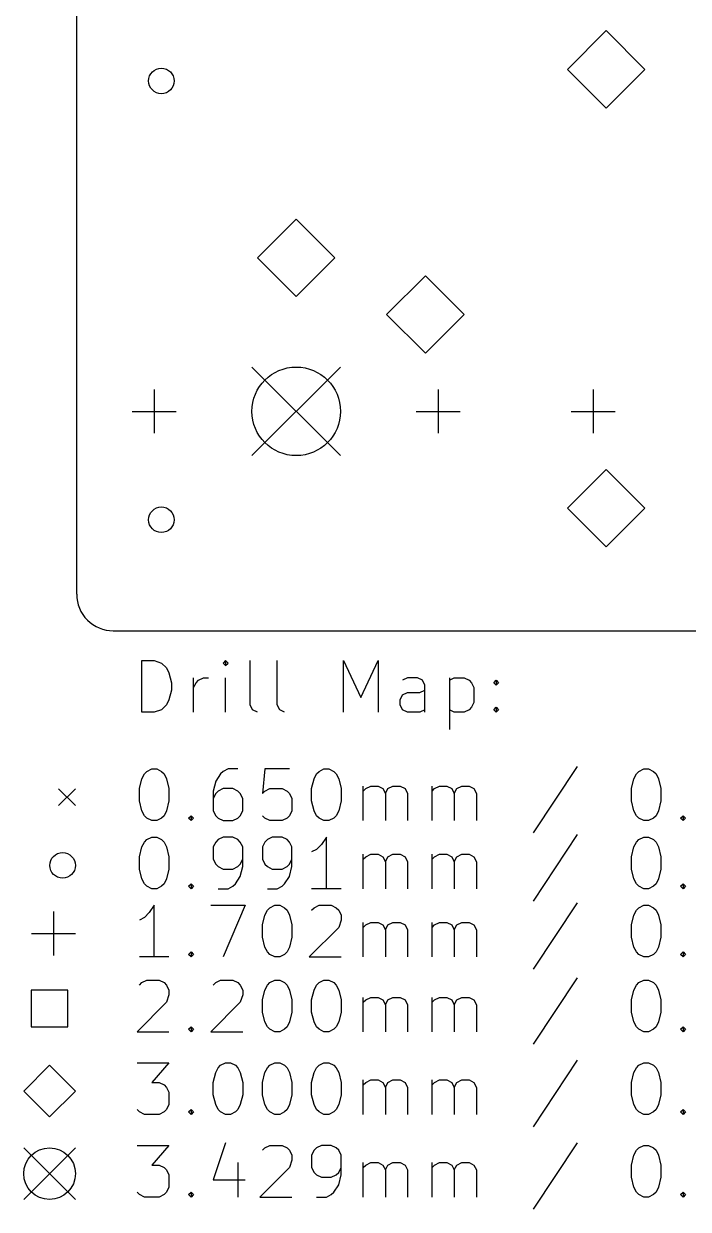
# Model space of a CAD drawing. Extents: x 72 to 278, y -106 to -13.
# Drawn here: x 72.33 to 98.05, y -105.29 to -59.36 of the extents above; entities that cross this region are included whole.
import ezdxf

# ---------------------------------------------------------------- set-up
doc = ezdxf.new("R2010")
doc.units = 0
doc.layers.add('BLACK', color=7, linetype='CONTINUOUS')

msp = doc.modelspace()

# ---------------------------------------------------------------- linework, layer by layer
at = {"layer": 'BLACK', "linetype": 'CONTINUOUS'}
for p, q in [((74.375, -81.4583), (74.375, -17)), ((94.875, -59.625), (93.375, -61.125)), ((96.375, -61.125), (94.875, -59.625)), ((93.375, -61.125), (94.875, -62.625)), ((94.875, -62.625), (96.375, -61.125)), ((82.875, -66.925), (81.375, -68.425)), ((84.375, -68.425), (82.875, -66.925)), ((81.375, -68.425), (82.875, -69.925)), ((82.875, -69.925), (84.375, -68.425)), ((87.875, -69.125), (86.375, -70.625)), ((89.375, -70.625), (87.875, -69.125)), ((86.375, -70.625), (87.875, -72.125)), ((87.875, -72.125), (89.375, -70.625)), ((81.1605, -72.6605), (84.5895, -76.0895)), ((84.5895, -72.6605), (81.1605, -76.0895)), ((77.375, -73.5241), (77.375, -75.2259)), ((88.375, -73.5241), (88.375, -75.2259)), ((94.375, -73.5241), (94.375, -75.2259)), ((76.5241, -74.375), (78.2259, -74.375)), ((87.5241, -74.375), (89.2259, -74.375)), ((93.5241, -74.375), (95.2259, -74.375)), ((94.875, -76.625), (93.375, -78.125)), ((96.375, -78.125), (94.875, -76.625)), ((93.375, -78.125), (94.875, -79.625)), ((94.875, -79.625), (96.375, -78.125)), ((75.7917, -82.875), (276.958, -82.875)), ((76.9012, -86.0297), (76.9012, -84.0297)), ((76.9012, -84.0297), (77.3773, -84.0297)), ((77.3773, -84.0297), (77.6631, -84.125)), ((80.1392, -84.0297), (80.044, -84.125)), ((80.2345, -84.125), (80.1392, -84.0297)), ((80.1392, -84.0297), (80.1392, -84.2202)), ((81.0916, -85.744), (81.0916, -84.0297)), ((82.1392, -85.744), (82.1392, -84.0297)), ((84.7107, -86.0297), (84.7107, -84.0297)), ((84.7107, -84.0297), (85.3773, -85.4583)), ((85.3773, -85.4583), (86.044, -84.0297)), ((86.044, -84.0297), (86.044, -86.0297)), ((77.6631, -84.125), (77.8535, -84.3154)), ((77.8535, -84.3154), (77.9488, -84.5059)), ((77.9488, -84.5059), (78.044, -84.8869)), ((80.044, -84.125), (80.1392, -84.2202)), ((80.1392, -84.2202), (80.2345, -84.125)), ((78.044, -84.8869), (78.044, -85.1726)), ((78.9012, -86.0297), (78.9012, -84.6964)), ((78.9012, -85.0773), (78.9964, -84.8869)), ((78.9964, -84.8869), (79.0916, -84.7916)), ((79.0916, -84.7916), (79.2821, -84.6964)), ((79.2821, -84.6964), (79.4726, -84.6964)), ((80.1392, -86.0297), (80.1392, -84.6964)), ((87.1869, -84.6964), (86.9964, -84.7916)), ((87.5678, -84.6964), (87.1869, -84.6964)), ((87.7583, -84.7916), (87.5678, -84.6964)), ((87.8535, -84.9821), (87.7583, -84.7916)), ((88.8059, -84.6964), (88.8059, -86.6964)), ((88.8059, -84.7916), (88.9964, -84.6964)), ((88.9964, -84.6964), (89.3773, -84.6964)), ((89.3773, -84.6964), (89.5678, -84.7916)), ((89.5678, -84.7916), (89.6631, -84.8869)), ((89.6631, -84.8869), (89.7583, -85.0773)), ((90.5202, -84.8869), (90.6154, -84.7916)), ((90.6154, -84.9821), (90.5202, -84.8869)), ((90.6154, -84.7916), (90.7107, -84.8869)), ((90.6154, -84.7916), (90.6154, -84.9821)), ((90.7107, -84.8869), (90.6154, -84.9821)), ((78.044, -85.1726), (77.9488, -85.5535)), ((86.9012, -85.5535), (86.9964, -85.3631)), ((86.9964, -85.3631), (87.1869, -85.2678)), ((87.1869, -85.2678), (87.6631, -85.2678)), ((87.6631, -85.2678), (87.8535, -85.1726)), ((87.8535, -86.0297), (87.8535, -84.9821)), ((89.7583, -85.0773), (89.7583, -85.6488)), ((77.8535, -85.744), (77.6631, -85.9345)), ((77.9488, -85.5535), (77.8535, -85.744)), ((81.1869, -85.9345), (81.0916, -85.744)), ((82.2345, -85.9345), (82.1392, -85.744)), ((86.9012, -85.744), (86.9012, -85.5535)), ((86.9964, -85.9345), (86.9012, -85.744)), ((89.6631, -85.8392), (89.5678, -85.9345)), ((89.7583, -85.6488), (89.6631, -85.8392)), ((90.5202, -85.9345), (90.6154, -85.8392)), ((90.6154, -85.8392), (90.7107, -85.9345)), ((90.6154, -85.8392), (90.6154, -86.0297)), ((77.3773, -86.0297), (76.9012, -86.0297)), ((77.6631, -85.9345), (77.3773, -86.0297)), ((81.3773, -86.0297), (81.1869, -85.9345)), ((82.425, -86.0297), (82.2345, -85.9345)), ((87.1869, -86.0297), (86.9964, -85.9345)), ((87.6631, -86.0297), (87.1869, -86.0297)), ((87.8535, -85.9345), (87.6631, -86.0297)), ((88.9964, -86.0297), (88.8059, -85.9345)), ((89.3773, -86.0297), (88.9964, -86.0297)), ((89.5678, -85.9345), (89.3773, -86.0297)), ((90.6154, -86.0297), (90.5202, -85.9345)), ((90.7107, -85.9345), (90.6154, -86.0297)), ((93.7583, -88.1345), (92.044, -90.7059)), ((76.8059, -88.9916), (76.9012, -88.6107)), ((76.9012, -88.6107), (76.9964, -88.4202)), ((76.9964, -88.4202), (77.0916, -88.325)), ((77.0916, -88.325), (77.2821, -88.2297)), ((77.2821, -88.2297), (77.4726, -88.2297)), ((77.4726, -88.2297), (77.6631, -88.325)), ((77.6631, -88.325), (77.7583, -88.4202)), ((77.7583, -88.4202), (77.8535, -88.6107)), ((77.8535, -88.6107), (77.9488, -88.9916)), ((79.9488, -88.4202), (79.7583, -88.7059)), ((80.044, -88.325), (79.9488, -88.4202)), ((80.2345, -88.2297), (80.044, -88.325)), ((80.6154, -88.2297), (80.2345, -88.2297)), ((81.6631, -88.2297), (81.5678, -89.1821)), ((82.6154, -88.2297), (81.6631, -88.2297)), ((83.4726, -88.9916), (83.5678, -88.6107)), ((83.5678, -88.6107), (83.6631, -88.4202)), ((83.6631, -88.4202), (83.7583, -88.325)), ((83.7583, -88.325), (83.9488, -88.2297)), ((83.9488, -88.2297), (84.1392, -88.2297)), ((84.1392, -88.2297), (84.3297, -88.325)), ((84.3297, -88.325), (84.425, -88.4202)), ((84.425, -88.4202), (84.5202, -88.6107)), ((84.5202, -88.6107), (84.6154, -88.9916)), ((95.8535, -88.9916), (95.9488, -88.6107)), ((95.9488, -88.6107), (96.044, -88.4202)), ((96.044, -88.4202), (96.1392, -88.325)), ((96.1392, -88.325), (96.3297, -88.2297)), ((96.3297, -88.2297), (96.5202, -88.2297)), ((96.5202, -88.2297), (96.7107, -88.325)), ((96.7107, -88.325), (96.8059, -88.4202)), ((96.8059, -88.4202), (96.9012, -88.6107)), ((96.9012, -88.6107), (96.9964, -88.9916)), ((73.675, -89), (74.325, -89.65)), ((74.325, -89), (73.675, -89.65)), ((76.8059, -89.4678), (76.8059, -88.9916)), ((77.9488, -88.9916), (77.9488, -89.4678)), ((79.7583, -88.7059), (79.6631, -89.0869)), ((79.6631, -89.0869), (79.6631, -89.8488)), ((79.8535, -89.0869), (79.7583, -89.1821)), ((80.044, -88.9916), (79.8535, -89.0869)), ((80.425, -88.9916), (80.044, -88.9916)), ((80.6154, -89.0869), (80.425, -88.9916)), ((80.7107, -89.1821), (80.6154, -89.0869)), ((81.5678, -89.1821), (81.6631, -89.0869)), ((81.6631, -89.0869), (81.8535, -88.9916)), ((81.8535, -88.9916), (82.3297, -88.9916)), ((82.3297, -88.9916), (82.5202, -89.0869)), ((82.5202, -89.0869), (82.6154, -89.1821)), ((83.4726, -89.4678), (83.4726, -88.9916)), ((84.6154, -88.9916), (84.6154, -89.4678)), ((85.4726, -90.2297), (85.4726, -88.8964)), ((85.4726, -89.0869), (85.5678, -88.9916)), ((85.5678, -88.9916), (85.7583, -88.8964)), ((85.7583, -88.8964), (86.044, -88.8964)), ((86.044, -88.8964), (86.2345, -88.9916)), ((86.2345, -88.9916), (86.3297, -89.1821)), ((86.3297, -89.1821), (86.425, -88.9916)), ((86.425, -88.9916), (86.6154, -88.8964)), ((86.6154, -88.8964), (86.9012, -88.8964)), ((86.9012, -88.8964), (87.0916, -88.9916)), ((87.0916, -88.9916), (87.1869, -89.1821)), ((88.1392, -90.2297), (88.1392, -88.8964)), ((88.1392, -89.0869), (88.2345, -88.9916)), ((88.2345, -88.9916), (88.425, -88.8964)), ((88.425, -88.8964), (88.7107, -88.8964)), ((88.7107, -88.8964), (88.9012, -88.9916)), ((88.9012, -88.9916), (88.9964, -89.1821)), ((88.9964, -89.1821), (89.0916, -88.9916)), ((89.0916, -88.9916), (89.2821, -88.8964)), ((89.2821, -88.8964), (89.5678, -88.8964)), ((89.5678, -88.8964), (89.7583, -88.9916)), ((89.7583, -88.9916), (89.8535, -89.1821)), ((95.8535, -89.4678), (95.8535, -88.9916)), ((96.9964, -88.9916), (96.9964, -89.4678)), ((76.9012, -89.8488), (76.8059, -89.4678)), ((77.9488, -89.4678), (77.8535, -89.8488)), ((79.7583, -89.1821), (79.6631, -89.3726)), ((80.8059, -89.3726), (80.7107, -89.1821)), ((80.8059, -89.8488), (80.8059, -89.3726)), ((82.6154, -89.1821), (82.7107, -89.3726)), ((82.7107, -89.3726), (82.7107, -89.8488)), ((83.5678, -89.8488), (83.4726, -89.4678)), ((84.6154, -89.4678), (84.5202, -89.8488)), ((86.3297, -89.1821), (86.3297, -90.2297)), ((87.1869, -89.1821), (87.1869, -90.2297)), ((88.9964, -89.1821), (88.9964, -90.2297)), ((89.8535, -89.1821), (89.8535, -90.2297)), ((95.9488, -89.8488), (95.8535, -89.4678)), ((96.9964, -89.4678), (96.9012, -89.8488)), ((76.9964, -90.0392), (76.9012, -89.8488)), ((77.8535, -89.8488), (77.7583, -90.0392)), ((79.6631, -89.8488), (79.7583, -90.0392)), ((80.7107, -90.0392), (80.8059, -89.8488)), ((82.7107, -89.8488), (82.6154, -90.0392)), ((83.6631, -90.0392), (83.5678, -89.8488)), ((84.5202, -89.8488), (84.425, -90.0392)), ((96.044, -90.0392), (95.9488, -89.8488)), ((96.9012, -89.8488), (96.8059, -90.0392)), ((77.0916, -90.1345), (76.9964, -90.0392)), ((77.2821, -90.2297), (77.0916, -90.1345)), ((77.4726, -90.2297), (77.2821, -90.2297)), ((77.6631, -90.1345), (77.4726, -90.2297)), ((77.7583, -90.0392), (77.6631, -90.1345)), ((78.7107, -90.1345), (78.8059, -90.0392)), ((78.8059, -90.2297), (78.7107, -90.1345)), ((78.8059, -90.0392), (78.9012, -90.1345)), ((78.8059, -90.0392), (78.8059, -90.2297)), ((78.9012, -90.1345), (78.8059, -90.2297)), ((79.7583, -90.0392), (79.8535, -90.1345)), ((79.8535, -90.1345), (80.044, -90.2297)), ((80.044, -90.2297), (80.425, -90.2297)), ((80.425, -90.2297), (80.6154, -90.1345)), ((80.6154, -90.1345), (80.7107, -90.0392)), ((81.6631, -90.1345), (81.5678, -90.0392)), ((81.8535, -90.2297), (81.6631, -90.1345)), ((82.3297, -90.2297), (81.8535, -90.2297)), ((82.5202, -90.1345), (82.3297, -90.2297)), ((82.6154, -90.0392), (82.5202, -90.1345)), ((83.7583, -90.1345), (83.6631, -90.0392)), ((83.9488, -90.2297), (83.7583, -90.1345)), ((84.1392, -90.2297), (83.9488, -90.2297)), ((84.3297, -90.1345), (84.1392, -90.2297)), ((84.425, -90.0392), (84.3297, -90.1345)), ((96.1392, -90.1345), (96.044, -90.0392)), ((96.3297, -90.2297), (96.1392, -90.1345)), ((96.5202, -90.2297), (96.3297, -90.2297)), ((96.7107, -90.1345), (96.5202, -90.2297)), ((96.8059, -90.0392), (96.7107, -90.1345)), ((97.7583, -90.1345), (97.8535, -90.0392)), ((97.8535, -90.2297), (97.7583, -90.1345)), ((97.8535, -90.0392), (97.9488, -90.1345)), ((97.8535, -90.0392), (97.8535, -90.2297)), ((97.9488, -90.1345), (97.8535, -90.2297)), ((77.0916, -90.965), (77.2821, -90.8697)), ((77.2821, -90.8697), (77.4726, -90.8697)), ((77.4726, -90.8697), (77.6631, -90.965)), ((80.044, -90.8697), (79.8535, -90.965)), ((80.425, -90.8697), (80.044, -90.8697)), ((80.6154, -90.965), (80.425, -90.8697)), ((81.9488, -90.8697), (81.7583, -90.965)), ((82.3297, -90.8697), (81.9488, -90.8697)), ((82.5202, -90.965), (82.3297, -90.8697)), ((84.044, -90.8697), (83.8535, -91.1554)), ((84.044, -92.8697), (84.044, -90.8697)), ((93.7583, -90.7745), (92.044, -93.3459)), ((96.1392, -90.965), (96.3297, -90.8697)), ((96.3297, -90.8697), (96.5202, -90.8697)), ((96.5202, -90.8697), (96.7107, -90.965)), ((76.8059, -91.6316), (76.9012, -91.2507)), ((76.9012, -91.2507), (76.9964, -91.0602)), ((76.9964, -91.0602), (77.0916, -90.965)), ((77.6631, -90.965), (77.7583, -91.0602)), ((77.7583, -91.0602), (77.8535, -91.2507)), ((77.8535, -91.2507), (77.9488, -91.6316)), ((79.7583, -91.0602), (79.6631, -91.2507)), ((79.6631, -91.2507), (79.6631, -91.7269)), ((79.8535, -90.965), (79.7583, -91.0602)), ((80.7107, -91.0602), (80.6154, -90.965)), ((80.8059, -91.2507), (80.7107, -91.0602)), ((80.8059, -92.0126), (80.8059, -91.2507)), ((81.6631, -91.0602), (81.5678, -91.2507)), ((81.5678, -91.2507), (81.5678, -91.7269)), ((81.7583, -90.965), (81.6631, -91.0602)), ((82.6154, -91.0602), (82.5202, -90.965)), ((82.7107, -91.2507), (82.6154, -91.0602)), ((82.7107, -92.0126), (82.7107, -91.2507)), ((83.6631, -91.3459), (83.4726, -91.4412)), ((83.8535, -91.1554), (83.6631, -91.3459)), ((95.8535, -91.6316), (95.9488, -91.2507)), ((95.9488, -91.2507), (96.044, -91.0602)), ((96.044, -91.0602), (96.1392, -90.965)), ((96.7107, -90.965), (96.8059, -91.0602)), ((96.8059, -91.0602), (96.9012, -91.2507)), ((96.9012, -91.2507), (96.9964, -91.6316)), ((76.8059, -92.1078), (76.8059, -91.6316)), ((77.9488, -91.6316), (77.9488, -92.1078)), ((79.6631, -91.7269), (79.7583, -91.9173)), ((80.7107, -91.9173), (80.8059, -91.7269)), ((81.5678, -91.7269), (81.6631, -91.9173)), ((82.6154, -91.9173), (82.7107, -91.7269)), ((85.4726, -92.8697), (85.4726, -91.5364)), ((85.4726, -91.7269), (85.5678, -91.6316)), ((85.5678, -91.6316), (85.7583, -91.5364)), ((85.7583, -91.5364), (86.044, -91.5364)), ((86.044, -91.5364), (86.2345, -91.6316)), ((86.2345, -91.6316), (86.3297, -91.8221)), ((86.3297, -91.8221), (86.425, -91.6316)), ((86.3297, -91.8221), (86.3297, -92.8697)), ((86.425, -91.6316), (86.6154, -91.5364)), ((86.6154, -91.5364), (86.9012, -91.5364)), ((86.9012, -91.5364), (87.0916, -91.6316)), ((87.0916, -91.6316), (87.1869, -91.8221)), ((87.1869, -91.8221), (87.1869, -92.8697)), ((88.1392, -92.8697), (88.1392, -91.5364)), ((88.1392, -91.7269), (88.2345, -91.6316)), ((88.2345, -91.6316), (88.425, -91.5364)), ((88.425, -91.5364), (88.7107, -91.5364)), ((88.7107, -91.5364), (88.9012, -91.6316)), ((88.9012, -91.6316), (88.9964, -91.8221)), ((88.9964, -91.8221), (89.0916, -91.6316)), ((88.9964, -91.8221), (88.9964, -92.8697)), ((89.0916, -91.6316), (89.2821, -91.5364)), ((89.2821, -91.5364), (89.5678, -91.5364)), ((89.5678, -91.5364), (89.7583, -91.6316)), ((89.7583, -91.6316), (89.8535, -91.8221)), ((89.8535, -91.8221), (89.8535, -92.8697)), ((95.8535, -92.1078), (95.8535, -91.6316)), ((96.9964, -91.6316), (96.9964, -92.1078)), ((76.9012, -92.4888), (76.8059, -92.1078)), ((77.9488, -92.1078), (77.8535, -92.4888)), ((79.7583, -91.9173), (79.8535, -92.0126)), ((79.8535, -92.0126), (80.044, -92.1078)), ((80.044, -92.1078), (80.425, -92.1078)), ((80.425, -92.1078), (80.6154, -92.0126)), ((80.6154, -92.0126), (80.7107, -91.9173)), ((80.7107, -92.3935), (80.8059, -92.0126)), ((81.6631, -91.9173), (81.7583, -92.0126)), ((81.7583, -92.0126), (81.9488, -92.1078)), ((81.9488, -92.1078), (82.3297, -92.1078)), ((82.3297, -92.1078), (82.5202, -92.0126)), ((82.5202, -92.0126), (82.6154, -91.9173)), ((82.6154, -92.3935), (82.7107, -92.0126)), ((95.9488, -92.4888), (95.8535, -92.1078)), ((96.9964, -92.1078), (96.9012, -92.4888)), ((76.9964, -92.6792), (76.9012, -92.4888)), ((77.0916, -92.7745), (76.9964, -92.6792)), ((77.2821, -92.8697), (77.0916, -92.7745)), ((77.6631, -92.7745), (77.4726, -92.8697)), ((77.7583, -92.6792), (77.6631, -92.7745)), ((77.8535, -92.4888), (77.7583, -92.6792)), ((78.7107, -92.7745), (78.8059, -92.6792)), ((78.8059, -92.8697), (78.7107, -92.7745)), ((78.8059, -92.6792), (78.9012, -92.7745)), ((78.8059, -92.6792), (78.8059, -92.8697)), ((78.9012, -92.7745), (78.8059, -92.8697)), ((80.2345, -92.8697), (80.425, -92.7745)), ((80.425, -92.7745), (80.5202, -92.6792)), ((80.5202, -92.6792), (80.7107, -92.3935)), ((82.1392, -92.8697), (82.3297, -92.7745)), ((82.3297, -92.7745), (82.425, -92.6792)), ((82.425, -92.6792), (82.6154, -92.3935)), ((96.044, -92.6792), (95.9488, -92.4888)), ((96.1392, -92.7745), (96.044, -92.6792)), ((96.3297, -92.8697), (96.1392, -92.7745)), ((96.7107, -92.7745), (96.5202, -92.8697)), ((96.8059, -92.6792), (96.7107, -92.7745)), ((96.9012, -92.4888), (96.8059, -92.6792)), ((97.7583, -92.7745), (97.8535, -92.6792)), ((97.8535, -92.8697), (97.7583, -92.7745)), ((97.8535, -92.6792), (97.9488, -92.7745)), ((97.8535, -92.6792), (97.8535, -92.8697)), ((97.9488, -92.7745), (97.8535, -92.8697)), ((77.4726, -92.8697), (77.2821, -92.8697)), ((79.8535, -92.8697), (80.2345, -92.8697)), ((81.7583, -92.8697), (82.1392, -92.8697)), ((84.6154, -92.8697), (83.4726, -92.8697)), ((96.5202, -92.8697), (96.3297, -92.8697)), ((77.3773, -93.5097), (77.1869, -93.7954)), ((77.3773, -95.5097), (77.3773, -93.5097)), ((79.5678, -93.5097), (80.9012, -93.5097)), ((80.9012, -93.5097), (80.044, -95.5097)), ((81.7583, -93.7002), (81.8535, -93.605)), ((81.8535, -93.605), (82.044, -93.5097)), ((82.044, -93.5097), (82.2345, -93.5097)), ((82.2345, -93.5097), (82.425, -93.605)), ((82.425, -93.605), (82.5202, -93.7002)), ((83.4726, -93.7002), (83.5678, -93.605)), ((83.5678, -93.605), (83.7583, -93.5097)), ((83.7583, -93.5097), (84.2345, -93.5097)), ((84.2345, -93.5097), (84.425, -93.605)), ((84.425, -93.605), (84.5202, -93.7002)), ((93.7583, -93.4145), (92.044, -95.9859)), ((96.044, -93.7002), (96.1392, -93.605)), ((96.1392, -93.605), (96.3297, -93.5097)), ((96.3297, -93.5097), (96.5202, -93.5097)), ((96.5202, -93.5097), (96.7107, -93.605)), ((96.7107, -93.605), (96.8059, -93.7002)), ((73.4741, -93.7541), (73.4741, -95.4559)), ((76.9964, -93.9859), (76.8059, -94.0812)), ((77.1869, -93.7954), (76.9964, -93.9859)), ((81.5678, -94.2716), (81.6631, -93.8907)), ((81.6631, -93.8907), (81.7583, -93.7002)), ((82.5202, -93.7002), (82.6154, -93.8907)), ((82.6154, -93.8907), (82.7107, -94.2716)), ((84.5202, -93.7002), (84.6154, -93.8907)), ((84.6154, -94.0812), (84.5202, -94.3669)), ((84.6154, -93.8907), (84.6154, -94.0812)), ((95.8535, -94.2716), (95.9488, -93.8907)), ((95.9488, -93.8907), (96.044, -93.7002)), ((96.8059, -93.7002), (96.9012, -93.8907)), ((96.9012, -93.8907), (96.9964, -94.2716)), ((72.6232, -94.605), (74.325, -94.605)), ((81.5678, -94.7478), (81.5678, -94.2716)), ((82.7107, -94.2716), (82.7107, -94.7478)), ((84.5202, -94.3669), (83.3773, -95.5097)), ((85.4726, -95.5097), (85.4726, -94.1764)), ((85.4726, -94.3669), (85.5678, -94.2716)), ((85.5678, -94.2716), (85.7583, -94.1764)), ((85.7583, -94.1764), (86.044, -94.1764)), ((86.044, -94.1764), (86.2345, -94.2716)), ((86.2345, -94.2716), (86.3297, -94.4621)), ((86.3297, -94.4621), (86.425, -94.2716)), ((86.3297, -94.4621), (86.3297, -95.5097)), ((86.425, -94.2716), (86.6154, -94.1764)), ((86.6154, -94.1764), (86.9012, -94.1764)), ((86.9012, -94.1764), (87.0916, -94.2716)), ((87.0916, -94.2716), (87.1869, -94.4621)), ((87.1869, -94.4621), (87.1869, -95.5097)), ((88.1392, -95.5097), (88.1392, -94.1764)), ((88.1392, -94.3669), (88.2345, -94.2716)), ((88.2345, -94.2716), (88.425, -94.1764)), ((88.425, -94.1764), (88.7107, -94.1764)), ((88.7107, -94.1764), (88.9012, -94.2716)), ((88.9012, -94.2716), (88.9964, -94.4621)), ((88.9964, -94.4621), (89.0916, -94.2716)), ((88.9964, -94.4621), (88.9964, -95.5097)), ((89.0916, -94.2716), (89.2821, -94.1764)), ((89.2821, -94.1764), (89.5678, -94.1764)), ((89.5678, -94.1764), (89.7583, -94.2716)), ((89.7583, -94.2716), (89.8535, -94.4621)), ((89.8535, -94.4621), (89.8535, -95.5097)), ((95.8535, -94.7478), (95.8535, -94.2716)), ((96.9964, -94.2716), (96.9964, -94.7478)), ((81.6631, -95.1288), (81.5678, -94.7478)), ((82.7107, -94.7478), (82.6154, -95.1288)), ((95.9488, -95.1288), (95.8535, -94.7478)), ((96.9964, -94.7478), (96.9012, -95.1288)), ((77.9488, -95.5097), (76.8059, -95.5097)), ((78.7107, -95.4145), (78.8059, -95.3192)), ((78.8059, -95.5097), (78.7107, -95.4145)), ((78.8059, -95.3192), (78.9012, -95.4145)), ((78.8059, -95.3192), (78.8059, -95.5097)), ((78.9012, -95.4145), (78.8059, -95.5097)), ((81.7583, -95.3192), (81.6631, -95.1288)), ((81.8535, -95.4145), (81.7583, -95.3192)), ((82.044, -95.5097), (81.8535, -95.4145)), ((82.2345, -95.5097), (82.044, -95.5097)), ((82.425, -95.4145), (82.2345, -95.5097)), ((82.5202, -95.3192), (82.425, -95.4145)), ((82.6154, -95.1288), (82.5202, -95.3192)), ((83.3773, -95.5097), (84.6154, -95.5097)), ((96.044, -95.3192), (95.9488, -95.1288)), ((96.1392, -95.4145), (96.044, -95.3192)), ((96.3297, -95.5097), (96.1392, -95.4145)), ((96.5202, -95.5097), (96.3297, -95.5097)), ((96.7107, -95.4145), (96.5202, -95.5097)), ((96.8059, -95.3192), (96.7107, -95.4145)), ((96.9012, -95.1288), (96.8059, -95.3192)), ((97.7583, -95.4145), (97.8535, -95.3192)), ((97.8535, -95.5097), (97.7583, -95.4145)), ((97.8535, -95.3192), (97.9488, -95.4145)), ((97.8535, -95.3192), (97.8535, -95.5097)), ((97.9488, -95.4145), (97.8535, -95.5097)), ((76.9012, -96.5068), (77.0916, -96.4115)), ((77.0916, -96.4115), (77.5678, -96.4115)), ((77.5678, -96.4115), (77.7583, -96.5068)), ((79.7583, -96.5068), (79.9488, -96.4115)), ((79.9488, -96.4115), (80.425, -96.4115)), ((80.425, -96.4115), (80.6154, -96.5068)), ((81.8535, -96.5068), (82.044, -96.4115)), ((82.044, -96.4115), (82.2345, -96.4115)), ((82.2345, -96.4115), (82.425, -96.5068)), ((83.7583, -96.5068), (83.9488, -96.4115)), ((83.9488, -96.4115), (84.1392, -96.4115)), ((84.1392, -96.4115), (84.3297, -96.5068)), ((93.7583, -96.3163), (92.044, -98.8877)), ((96.1392, -96.5068), (96.3297, -96.4115)), ((96.3297, -96.4115), (96.5202, -96.4115)), ((96.5202, -96.4115), (96.7107, -96.5068)), ((74.0321, -96.7996), (72.6179, -96.7996)), ((72.6179, -96.7996), (72.6179, -98.2139)), ((74.0321, -98.2139), (74.0321, -96.7996)), ((76.8059, -96.602), (76.9012, -96.5068)), ((77.7583, -96.5068), (77.8535, -96.602)), ((77.8535, -96.602), (77.9488, -96.7925)), ((77.9488, -96.7925), (77.9488, -96.983)), ((79.6631, -96.602), (79.7583, -96.5068)), ((80.6154, -96.5068), (80.7107, -96.602)), ((80.7107, -96.602), (80.8059, -96.7925)), ((80.8059, -96.7925), (80.8059, -96.983)), ((81.5678, -97.1734), (81.6631, -96.7925)), ((81.6631, -96.7925), (81.7583, -96.602)), ((81.7583, -96.602), (81.8535, -96.5068)), ((82.425, -96.5068), (82.5202, -96.602)), ((82.5202, -96.602), (82.6154, -96.7925)), ((82.6154, -96.7925), (82.7107, -97.1734)), ((83.4726, -97.1734), (83.5678, -96.7925)), ((83.5678, -96.7925), (83.6631, -96.602)), ((83.6631, -96.602), (83.7583, -96.5068)), ((84.3297, -96.5068), (84.425, -96.602)), ((84.425, -96.602), (84.5202, -96.7925)), ((84.5202, -96.7925), (84.6154, -97.1734)), ((95.8535, -97.1734), (95.9488, -96.7925)), ((95.9488, -96.7925), (96.044, -96.602)), ((96.044, -96.602), (96.1392, -96.5068)), ((96.7107, -96.5068), (96.8059, -96.602)), ((96.8059, -96.602), (96.9012, -96.7925)), ((96.9012, -96.7925), (96.9964, -97.1734)), ((77.8535, -97.2687), (76.7107, -98.4115)), ((77.9488, -96.983), (77.8535, -97.2687)), ((80.7107, -97.2687), (79.5678, -98.4115)), ((80.8059, -96.983), (80.7107, -97.2687)), ((81.5678, -97.6496), (81.5678, -97.1734)), ((82.7107, -97.1734), (82.7107, -97.6496)), ((83.4726, -97.6496), (83.4726, -97.1734)), ((84.6154, -97.1734), (84.6154, -97.6496)), ((85.4726, -98.4115), (85.4726, -97.0782)), ((85.4726, -97.2687), (85.5678, -97.1734)), ((85.5678, -97.1734), (85.7583, -97.0782)), ((85.7583, -97.0782), (86.044, -97.0782)), ((86.044, -97.0782), (86.2345, -97.1734)), ((86.2345, -97.1734), (86.3297, -97.3639)), ((86.3297, -97.3639), (86.425, -97.1734)), ((86.3297, -97.3639), (86.3297, -98.4115)), ((86.425, -97.1734), (86.6154, -97.0782)), ((86.6154, -97.0782), (86.9012, -97.0782)), ((86.9012, -97.0782), (87.0916, -97.1734)), ((87.0916, -97.1734), (87.1869, -97.3639)), ((87.1869, -97.3639), (87.1869, -98.4115)), ((88.1392, -98.4115), (88.1392, -97.0782)), ((88.1392, -97.2687), (88.2345, -97.1734)), ((88.2345, -97.1734), (88.425, -97.0782)), ((88.425, -97.0782), (88.7107, -97.0782)), ((88.7107, -97.0782), (88.9012, -97.1734)), ((88.9012, -97.1734), (88.9964, -97.3639)), ((88.9964, -97.3639), (89.0916, -97.1734)), ((88.9964, -97.3639), (88.9964, -98.4115)), ((89.0916, -97.1734), (89.2821, -97.0782)), ((89.2821, -97.0782), (89.5678, -97.0782)), ((89.5678, -97.0782), (89.7583, -97.1734)), ((89.7583, -97.1734), (89.8535, -97.3639)), ((89.8535, -97.3639), (89.8535, -98.4115)), ((95.8535, -97.6496), (95.8535, -97.1734)), ((96.9964, -97.1734), (96.9964, -97.6496)), ((81.6631, -98.0306), (81.5678, -97.6496)), ((82.7107, -97.6496), (82.6154, -98.0306)), ((83.5678, -98.0306), (83.4726, -97.6496)), ((84.6154, -97.6496), (84.5202, -98.0306)), ((95.9488, -98.0306), (95.8535, -97.6496)), ((96.9964, -97.6496), (96.9012, -98.0306)), ((72.6179, -98.2139), (74.0321, -98.2139)), ((78.7107, -98.3163), (78.8059, -98.221)), ((78.8059, -98.221), (78.9012, -98.3163)), ((78.8059, -98.221), (78.8059, -98.4115)), ((81.7583, -98.221), (81.6631, -98.0306)), ((81.8535, -98.3163), (81.7583, -98.221)), ((82.5202, -98.221), (82.425, -98.3163)), ((82.6154, -98.0306), (82.5202, -98.221)), ((83.6631, -98.221), (83.5678, -98.0306)), ((83.7583, -98.3163), (83.6631, -98.221)), ((84.425, -98.221), (84.3297, -98.3163)), ((84.5202, -98.0306), (84.425, -98.221)), ((96.044, -98.221), (95.9488, -98.0306)), ((96.1392, -98.3163), (96.044, -98.221)), ((96.8059, -98.221), (96.7107, -98.3163)), ((96.9012, -98.0306), (96.8059, -98.221)), ((97.7583, -98.3163), (97.8535, -98.221)), ((97.8535, -98.221), (97.9488, -98.3163)), ((97.8535, -98.221), (97.8535, -98.4115)), ((76.7107, -98.4115), (77.9488, -98.4115)), ((78.8059, -98.4115), (78.7107, -98.3163)), ((78.9012, -98.3163), (78.8059, -98.4115)), ((79.5678, -98.4115), (80.8059, -98.4115)), ((82.044, -98.4115), (81.8535, -98.3163)), ((82.2345, -98.4115), (82.044, -98.4115)), ((82.425, -98.3163), (82.2345, -98.4115)), ((83.9488, -98.4115), (83.7583, -98.3163)), ((84.1392, -98.4115), (83.9488, -98.4115)), ((84.3297, -98.3163), (84.1392, -98.4115)), ((96.3297, -98.4115), (96.1392, -98.3163)), ((96.5202, -98.4115), (96.3297, -98.4115)), ((96.7107, -98.3163), (96.5202, -98.4115)), ((97.8535, -98.4115), (97.7583, -98.3163)), ((97.9488, -98.3163), (97.8535, -98.4115)), ((76.7107, -99.6115), (77.9488, -99.6115)), ((77.9488, -99.6115), (77.2821, -100.373)), ((79.9488, -99.7068), (80.1392, -99.6115)), ((80.1392, -99.6115), (80.3297, -99.6115)), ((80.3297, -99.6115), (80.5202, -99.7068)), ((81.8535, -99.7068), (82.044, -99.6115)), ((82.044, -99.6115), (82.2345, -99.6115)), ((82.2345, -99.6115), (82.425, -99.7068)), ((83.7583, -99.7068), (83.9488, -99.6115)), ((83.9488, -99.6115), (84.1392, -99.6115)), ((84.1392, -99.6115), (84.3297, -99.7068)), ((93.7583, -99.5163), (92.044, -102.088)), ((96.1392, -99.7068), (96.3297, -99.6115)), ((96.3297, -99.6115), (96.5202, -99.6115)), ((96.5202, -99.6115), (96.7107, -99.7068)), ((73.325, -99.7068), (72.325, -100.707)), ((74.325, -100.707), (73.325, -99.7068)), ((79.6631, -100.373), (79.7583, -99.9925)), ((79.7583, -99.9925), (79.8535, -99.802)), ((79.8535, -99.802), (79.9488, -99.7068)), ((80.5202, -99.7068), (80.6154, -99.802)), ((80.6154, -99.802), (80.7107, -99.9925)), ((80.7107, -99.9925), (80.8059, -100.373)), ((81.5678, -100.373), (81.6631, -99.9925)), ((81.6631, -99.9925), (81.7583, -99.802)), ((81.7583, -99.802), (81.8535, -99.7068)), ((82.425, -99.7068), (82.5202, -99.802)), ((82.5202, -99.802), (82.6154, -99.9925)), ((82.6154, -99.9925), (82.7107, -100.373)), ((83.4726, -100.373), (83.5678, -99.9925)), ((83.5678, -99.9925), (83.6631, -99.802)), ((83.6631, -99.802), (83.7583, -99.7068)), ((84.3297, -99.7068), (84.425, -99.802)), ((84.425, -99.802), (84.5202, -99.9925)), ((84.5202, -99.9925), (84.6154, -100.373)), ((95.8535, -100.373), (95.9488, -99.9925)), ((95.9488, -99.9925), (96.044, -99.802)), ((96.044, -99.802), (96.1392, -99.7068)), ((96.7107, -99.7068), (96.8059, -99.802)), ((96.8059, -99.802), (96.9012, -99.9925)), ((96.9012, -99.9925), (96.9964, -100.373)), ((77.2821, -100.373), (77.5678, -100.373)), ((77.5678, -100.373), (77.7583, -100.469)), ((77.7583, -100.469), (77.8535, -100.564)), ((77.8535, -100.564), (77.9488, -100.754)), ((79.6631, -100.85), (79.6631, -100.373)), ((80.8059, -100.373), (80.8059, -100.85)), ((81.5678, -100.85), (81.5678, -100.373)), ((82.7107, -100.373), (82.7107, -100.85)), ((83.4726, -100.85), (83.4726, -100.373)), ((84.6154, -100.373), (84.6154, -100.85)), ((85.4726, -101.612), (85.4726, -100.278)), ((85.4726, -100.469), (85.5678, -100.373)), ((85.5678, -100.373), (85.7583, -100.278)), ((85.7583, -100.278), (86.044, -100.278)), ((86.044, -100.278), (86.2345, -100.373)), ((86.2345, -100.373), (86.3297, -100.564)), ((86.3297, -100.564), (86.425, -100.373)), ((86.3297, -100.564), (86.3297, -101.612)), ((86.425, -100.373), (86.6154, -100.278)), ((86.6154, -100.278), (86.9012, -100.278)), ((86.9012, -100.278), (87.0916, -100.373)), ((87.0916, -100.373), (87.1869, -100.564)), ((87.1869, -100.564), (87.1869, -101.612)), ((88.1392, -101.612), (88.1392, -100.278)), ((88.1392, -100.469), (88.2345, -100.373)), ((88.2345, -100.373), (88.425, -100.278)), ((88.425, -100.278), (88.7107, -100.278)), ((88.7107, -100.278), (88.9012, -100.373)), ((88.9012, -100.373), (88.9964, -100.564)), ((88.9964, -100.564), (89.0916, -100.373)), ((88.9964, -100.564), (88.9964, -101.612)), ((89.0916, -100.373), (89.2821, -100.278)), ((89.2821, -100.278), (89.5678, -100.278)), ((89.5678, -100.278), (89.7583, -100.373)), ((89.7583, -100.373), (89.8535, -100.564)), ((89.8535, -100.564), (89.8535, -101.612)), ((95.8535, -100.85), (95.8535, -100.373)), ((96.9964, -100.373), (96.9964, -100.85)), ((72.325, -100.707), (73.325, -101.707)), ((73.325, -101.707), (74.325, -100.707)), ((77.9488, -100.754), (77.9488, -101.231)), ((79.7583, -101.231), (79.6631, -100.85)), ((80.8059, -100.85), (80.7107, -101.231)), ((81.6631, -101.231), (81.5678, -100.85)), ((82.7107, -100.85), (82.6154, -101.231)), ((83.5678, -101.231), (83.4726, -100.85)), ((84.6154, -100.85), (84.5202, -101.231)), ((95.9488, -101.231), (95.8535, -100.85)), ((96.9964, -100.85), (96.9012, -101.231)), ((76.8059, -101.516), (76.7107, -101.421)), ((77.8535, -101.421), (77.7583, -101.516)), ((77.9488, -101.231), (77.8535, -101.421)), ((78.7107, -101.516), (78.8059, -101.421)), ((78.8059, -101.421), (78.9012, -101.516)), ((78.8059, -101.421), (78.8059, -101.612)), ((79.8535, -101.421), (79.7583, -101.231)), ((79.9488, -101.516), (79.8535, -101.421)), ((80.6154, -101.421), (80.5202, -101.516)), ((80.7107, -101.231), (80.6154, -101.421)), ((81.7583, -101.421), (81.6631, -101.231)), ((81.8535, -101.516), (81.7583, -101.421)), ((82.5202, -101.421), (82.425, -101.516)), ((82.6154, -101.231), (82.5202, -101.421)), ((83.6631, -101.421), (83.5678, -101.231)), ((83.7583, -101.516), (83.6631, -101.421)), ((84.425, -101.421), (84.3297, -101.516)), ((84.5202, -101.231), (84.425, -101.421)), ((96.044, -101.421), (95.9488, -101.231)), ((96.1392, -101.516), (96.044, -101.421)), ((96.8059, -101.421), (96.7107, -101.516)), ((96.9012, -101.231), (96.8059, -101.421)), ((97.7583, -101.516), (97.8535, -101.421)), ((97.8535, -101.421), (97.9488, -101.516)), ((97.8535, -101.421), (97.8535, -101.612)), ((76.9964, -101.612), (76.8059, -101.516)), ((77.5678, -101.612), (76.9964, -101.612)), ((77.7583, -101.516), (77.5678, -101.612)), ((78.8059, -101.612), (78.7107, -101.516)), ((78.9012, -101.516), (78.8059, -101.612)), ((80.1392, -101.612), (79.9488, -101.516)), ((80.3297, -101.612), (80.1392, -101.612)), ((80.5202, -101.516), (80.3297, -101.612)), ((82.044, -101.612), (81.8535, -101.516)), ((82.2345, -101.612), (82.044, -101.612)), ((82.425, -101.516), (82.2345, -101.612)), ((83.9488, -101.612), (83.7583, -101.516)), ((84.1392, -101.612), (83.9488, -101.612)), ((84.3297, -101.516), (84.1392, -101.612)), ((96.3297, -101.612), (96.1392, -101.516)), ((96.5202, -101.612), (96.3297, -101.612)), ((96.7107, -101.516), (96.5202, -101.612)), ((97.8535, -101.612), (97.7583, -101.516)), ((97.9488, -101.516), (97.8535, -101.612)), ((76.7107, -102.812), (77.9488, -102.812)), ((77.9488, -102.812), (77.2821, -103.573)), ((80.1392, -102.716), (79.6631, -104.145)), ((81.6631, -102.907), (81.8535, -102.812)), ((81.8535, -102.812), (82.3297, -102.812)), ((82.3297, -102.812), (82.5202, -102.907)), ((83.8535, -102.812), (83.6631, -102.907)), ((84.2345, -102.812), (83.8535, -102.812)), ((84.425, -102.907), (84.2345, -102.812)), ((93.7583, -102.716), (92.044, -105.288)), ((96.1392, -102.907), (96.3297, -102.812)), ((96.3297, -102.812), (96.5202, -102.812)), ((96.5202, -102.812), (96.7107, -102.907)), ((72.325, -102.907), (74.325, -104.907)), ((74.325, -102.907), (72.325, -104.907)), ((81.5678, -103.002), (81.6631, -102.907)), ((82.5202, -102.907), (82.6154, -103.002)), ((82.6154, -103.002), (82.7107, -103.192)), ((82.7107, -103.192), (82.7107, -103.383)), ((83.5678, -103.002), (83.4726, -103.192)), ((83.4726, -103.192), (83.4726, -103.669)), ((83.6631, -102.907), (83.5678, -103.002)), ((84.5202, -103.002), (84.425, -102.907)), ((84.6154, -103.192), (84.5202, -103.002)), ((84.6154, -103.954), (84.6154, -103.192)), ((95.8535, -103.573), (95.9488, -103.192)), ((95.9488, -103.192), (96.044, -103.002)), ((96.044, -103.002), (96.1392, -102.907)), ((96.7107, -102.907), (96.8059, -103.002)), ((96.8059, -103.002), (96.9012, -103.192)), ((96.9012, -103.192), (96.9964, -103.573)), ((77.2821, -103.573), (77.5678, -103.573)), ((77.5678, -103.573), (77.7583, -103.669)), ((77.7583, -103.669), (77.8535, -103.764)), ((77.8535, -103.764), (77.9488, -103.954)), ((80.6154, -103.478), (80.6154, -104.812)), ((82.6154, -103.669), (81.4726, -104.812)), ((82.7107, -103.383), (82.6154, -103.669)), ((83.4726, -103.669), (83.5678, -103.859)), ((84.5202, -103.859), (84.6154, -103.669)), ((85.4726, -104.812), (85.4726, -103.478)), ((85.4726, -103.669), (85.5678, -103.573)), ((85.5678, -103.573), (85.7583, -103.478)), ((85.7583, -103.478), (86.044, -103.478)), ((86.044, -103.478), (86.2345, -103.573)), ((86.2345, -103.573), (86.3297, -103.764)), ((86.3297, -103.764), (86.425, -103.573)), ((86.3297, -103.764), (86.3297, -104.812)), ((86.425, -103.573), (86.6154, -103.478)), ((86.6154, -103.478), (86.9012, -103.478)), ((86.9012, -103.478), (87.0916, -103.573)), ((87.0916, -103.573), (87.1869, -103.764)), ((87.1869, -103.764), (87.1869, -104.812)), ((88.1392, -104.812), (88.1392, -103.478)), ((88.1392, -103.669), (88.2345, -103.573)), ((88.2345, -103.573), (88.425, -103.478)), ((88.425, -103.478), (88.7107, -103.478)), ((88.7107, -103.478), (88.9012, -103.573)), ((88.9012, -103.573), (88.9964, -103.764)), ((88.9964, -103.764), (89.0916, -103.573)), ((88.9964, -103.764), (88.9964, -104.812)), ((89.0916, -103.573), (89.2821, -103.478)), ((89.2821, -103.478), (89.5678, -103.478)), ((89.5678, -103.478), (89.7583, -103.573)), ((89.7583, -103.573), (89.8535, -103.764)), ((89.8535, -103.764), (89.8535, -104.812)), ((95.8535, -104.05), (95.8535, -103.573)), ((96.9964, -103.573), (96.9964, -104.05)), ((77.9488, -103.954), (77.9488, -104.431)), ((79.6631, -104.145), (80.9012, -104.145)), ((83.5678, -103.859), (83.6631, -103.954)), ((83.6631, -103.954), (83.8535, -104.05)), ((83.8535, -104.05), (84.2345, -104.05)), ((84.2345, -104.05), (84.425, -103.954)), ((84.425, -103.954), (84.5202, -103.859)), ((84.5202, -104.335), (84.6154, -103.954)), ((95.9488, -104.431), (95.8535, -104.05)), ((96.9964, -104.05), (96.9012, -104.431)), ((76.8059, -104.716), (76.7107, -104.621)), ((76.9964, -104.812), (76.8059, -104.716)), ((77.7583, -104.716), (77.5678, -104.812)), ((77.8535, -104.621), (77.7583, -104.716)), ((77.9488, -104.431), (77.8535, -104.621)), ((78.7107, -104.716), (78.8059, -104.621)), ((78.8059, -104.812), (78.7107, -104.716)), ((78.8059, -104.621), (78.9012, -104.716)), ((78.8059, -104.621), (78.8059, -104.812)), ((78.9012, -104.716), (78.8059, -104.812)), ((84.044, -104.812), (84.2345, -104.716)), ((84.2345, -104.716), (84.3297, -104.621)), ((84.3297, -104.621), (84.5202, -104.335)), ((96.044, -104.621), (95.9488, -104.431)), ((96.1392, -104.716), (96.044, -104.621)), ((96.3297, -104.812), (96.1392, -104.716)), ((96.7107, -104.716), (96.5202, -104.812)), ((96.8059, -104.621), (96.7107, -104.716)), ((96.9012, -104.431), (96.8059, -104.621)), ((97.7583, -104.716), (97.8535, -104.621)), ((97.8535, -104.812), (97.7583, -104.716)), ((97.8535, -104.621), (97.9488, -104.716)), ((97.8535, -104.621), (97.8535, -104.812)), ((97.9488, -104.716), (97.8535, -104.812)), ((77.5678, -104.812), (76.9964, -104.812)), ((81.4726, -104.812), (82.7107, -104.812)), ((83.6631, -104.812), (84.044, -104.812)), ((96.5202, -104.812), (96.3297, -104.812))]:
    msp.add_line(p, q, dxfattribs=at)
at = {"layer": 'BLACK'}
for centre, radius in [((77.655, -61.575), 0.4953), ((82.875, -74.375), 1.7145), ((77.655, -78.575), 0.4953), ((73.8297, -91.965), 0.4953), ((73.325, -103.907), 1)]:
    msp.add_circle(centre, radius, dxfattribs=at)
msp.add_arc((75.7916, -81.4583), 1.4167, -180, -89.996, dxfattribs=at)

doc.saveas('drawing.dxf')
